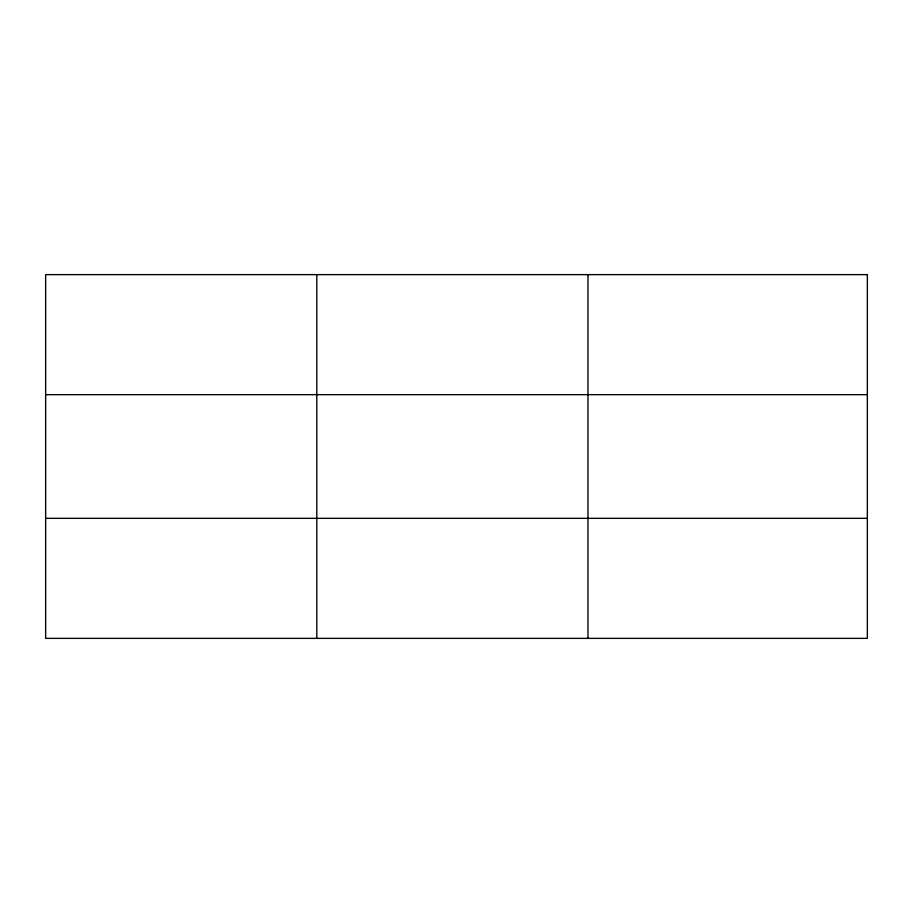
<?xml version="1.0" encoding="UTF-8"?>
<svg xmlns="http://www.w3.org/2000/svg" width="913" height="913" viewBox="0 0 913 913"><rect width="100%" height="100%" fill="white"/><g stroke="black" fill="none" stroke-linecap="round" stroke-linejoin="round"><path stroke-width="1.37" d="M316.811 274.63L316.811 638.37M587.972 274.63L587.972 638.37M45.65 394.667L867.35 394.667M45.65 518.333L867.35 518.333M867.35 274.63L867.35 638.37L45.65 638.37L45.65 274.63L867.35 274.63"/></g></svg>
